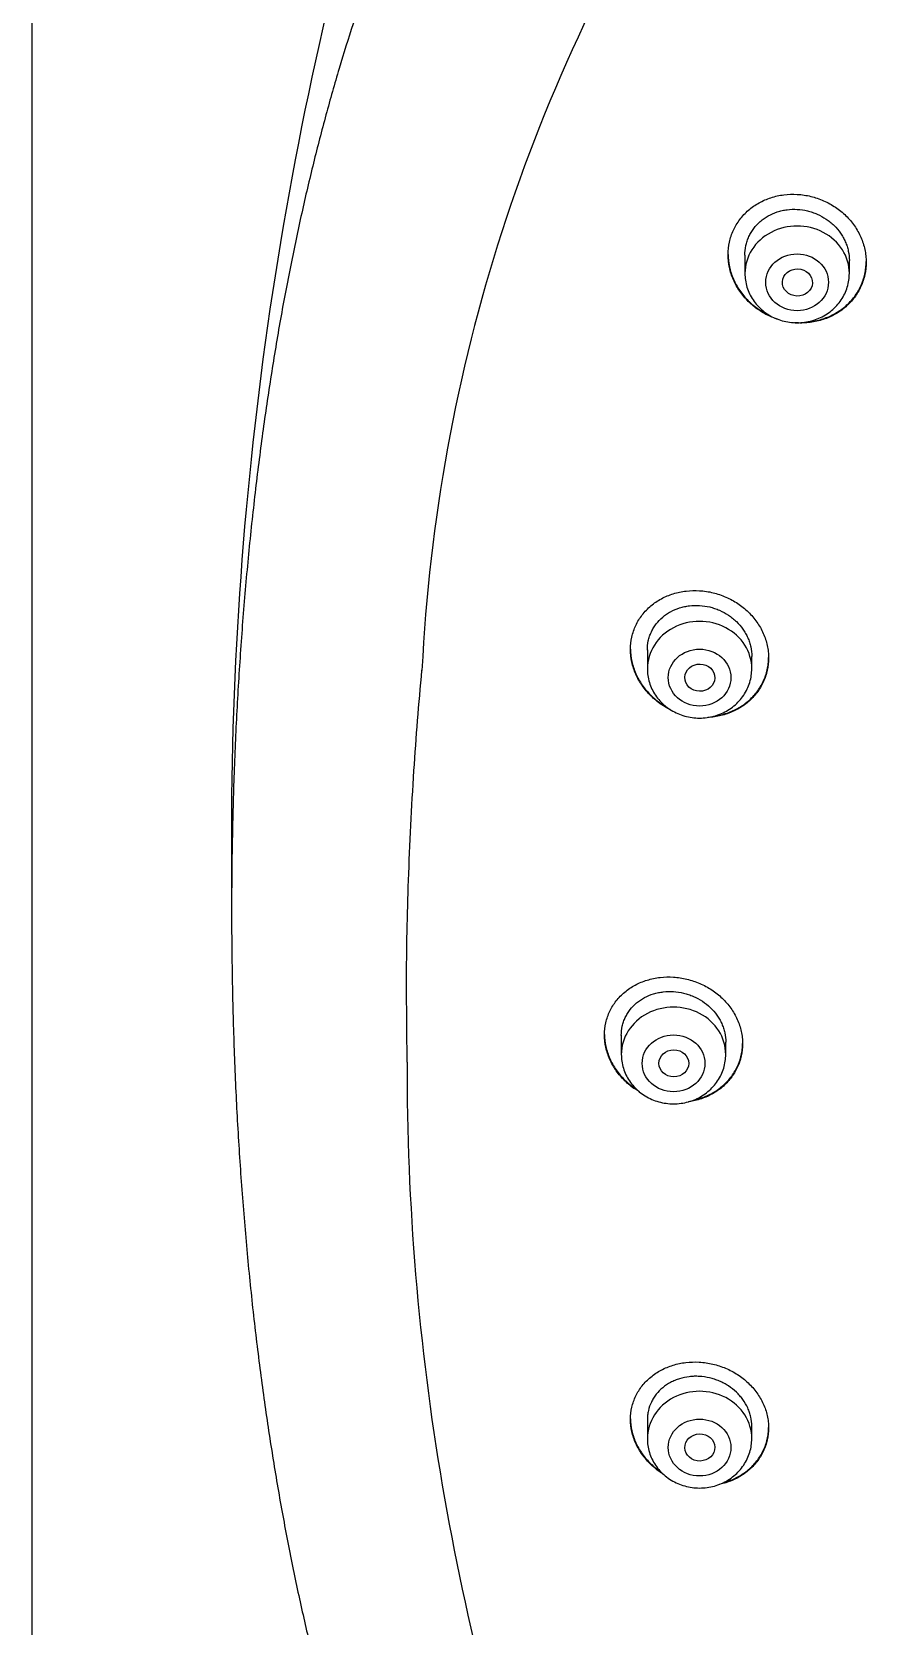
# Model space of a CAD drawing. Header units: millimetres. Extents: x 976 to 9349, y -1578 to 2211.
# Drawn here: x 2582.506 to 2584.742, y 258.926 to 263.195 of the extents above; entities that cross this region are included whole.
import ezdxf

# ---------------------------------------------------------------- set-up
doc = ezdxf.new("R2010")
doc.units = ezdxf.units.MM
doc.layers.add('Wbudowane', color=175, linetype='Continuous')

# ---------------------------------------------------------------- blocks, each defined once
blk = doc.blocks.new('Z$W@#21058')
for p, q in [((13.825, 159.1545), (13.825, 122.1386)), ((13.825, 159.1545), (13.825, 122.2446)), ((15.7363, 139.9984), (15.7363, 139.9491)), ((16.0163, 139.9491), (16.0163, 139.9834)), ((15.4748, 138.9407), (15.4748, 138.8905)), ((15.7548, 138.8905), (15.7548, 138.9235)), ((15.405, 137.9091), (15.405, 137.8574)), ((15.685, 137.8574), (15.685, 137.8906)), ((15.4748, 136.8796), (15.4748, 136.8286)), ((15.7548, 136.8286), (15.7548, 136.8619))]:
    blk.add_line(p, q)
for centre, radius, start, end in [((24.0394, 138.4419), 9.6796, 163.06996, 180.15804), ((19.4148, 138.6645), 4.5495, 147.0501, 177.2106), ((24.6467, 138.3808), 10.2869, 179.80805, 180.64063), ((21.4697, 137.8191), 6.6389, 179.84359, 199.48791)]:
    blk.add_arc(centre, radius, start, end)
for centre in [(15.8763, 139.9491), (15.6148, 138.8905), (15.545, 137.8574), (15.6148, 136.8286)]:
    blk.add_ellipse(centre, major_axis=(0.14, 0), ratio=0.906308, start_param=0, end_param=3.141598)
for centre, major_axis, ratio in [((15.8763, 139.9254), (-0.084, 0), 0.906308), ((15.877, 139.925), (0.0403, -0.0017), 0.901335), ((15.6148, 138.8668), (0.084, 0), 0.906308), ((15.6155, 138.8666), (0.0404, -0.0009), 0.89891), ((15.545, 137.8337), (0.084, 0), 0.906308), ((15.5458, 137.8337), (0.0402, 0), 0.898182), ((15.6148, 136.8049), (0.084, 0), 0.906308), ((15.6155, 136.8051), (0.0404, 0.0009), 0.89891)]:
    blk.add_ellipse(centre, major_axis=major_axis, ratio=ratio)
for points, knots in [([(15.2052, 141.6635), (15.1852, 141.6361), (15.1515, 141.5885), (15.0962, 141.5055), (15.0447, 141.4222), (14.9934, 141.3338), (14.9446, 141.243), (14.8971, 141.1483), (14.8514, 141.0501), (14.8072, 140.9478), (14.7648, 140.8416), (14.724, 140.7311), (14.685, 140.6163), (14.6478, 140.4968), (14.6125, 140.3726), (14.579, 140.2434), (14.5475, 140.1092), (14.518, 139.9698), (14.4907, 139.8252), (14.4656, 139.6754), (14.4429, 139.5204), (14.4227, 139.3605), (14.4051, 139.1959), (14.3902, 139.0269), (14.3782, 138.854), (14.3691, 138.678), (14.3631, 138.4995), (14.3602, 138.3195), (14.3604, 138.1391), (14.3638, 137.9591), (14.3702, 137.7807), (14.3797, 137.6046), (14.3922, 137.4317), (14.4075, 137.2627), (14.4256, 137.098), (14.4463, 136.9381), (14.4695, 136.7831), (14.4951, 136.6333), (14.5229, 136.4887), (14.5529, 136.3494), (14.5849, 136.2152), (14.619, 136.0861), (14.6549, 135.9621), (14.6928, 135.8425), (14.7321, 135.7282), (14.7739, 135.6171), (14.8161, 135.5128), (14.8617, 135.4092), (14.8897, 135.3496), (14.9064, 135.3155)], [0, 0, 0, 0, 0.013707, 0.028239, 0.043047, 0.058182, 0.073661, 0.089521, 0.105819, 0.122574, 0.139831, 0.157629, 0.17598, 0.194931, 0.214557, 0.234815, 0.255804, 0.277485, 0.299914, 0.323078, 0.34698, 0.371602, 0.396913, 0.422855, 0.449374, 0.47635, 0.5037, 0.531273, 0.558922, 0.586484, 0.613836, 0.64083, 0.667343, 0.69331, 0.718619, 0.743266, 0.767165, 0.790356, 0.812776, 0.834488, 0.85546, 0.875736, 0.895362, 0.914311, 0.932681, 0.950459, 0.9677, 0.984447, 1, 1, 1, 1]), ([(15.6913, 139.9994), (15.6913, 140.0109), (15.6925, 140.022), (15.696, 140.0384), (15.6975, 140.0438), (15.7011, 140.0545), (15.7032, 140.0598), (15.7102, 140.0751), (15.7159, 140.0846), (15.7261, 140.0981), (15.7298, 140.1025), (15.7375, 140.1108), (15.7416, 140.1147), (15.7545, 140.1259), (15.7639, 140.1324), (15.7792, 140.141), (15.7844, 140.1435), (15.7951, 140.1482), (15.806, 140.1523), (15.8174, 140.1554), (15.829, 140.158), (15.8349, 140.159), (15.8528, 140.1612), (15.8647, 140.1616), (15.8828, 140.1605), (15.8888, 140.1599), (15.9009, 140.1581), (15.9069, 140.157), (15.9246, 140.1527), (15.9361, 140.1488), (15.9528, 140.1415), (15.9583, 140.1387), (15.969, 140.1329), (15.9741, 140.1297), (15.9891, 140.1197), (15.9984, 140.1121), (16.0157, 140.0952), (16.0233, 140.0862), (16.0334, 140.0717), (16.0365, 140.0668), (16.0422, 140.0565), (16.0448, 140.0512), (16.0518, 140.0353), (16.0553, 140.0244), (16.0589, 140.0077), (16.0598, 140.002), (16.061, 139.9906), (16.0613, 139.985), (16.0613, 139.9681), (16.0601, 139.9569), (16.0565, 139.9404), (16.055, 139.9349), (16.0515, 139.9243), (16.0474, 139.9139), (16.0422, 139.904), (16.0364, 139.8943), (16.0333, 139.8895), (16.023, 139.8759), (16.0153, 139.8676), (16.0024, 139.8563), (15.9979, 139.8527), (15.9884, 139.846), (15.9835, 139.8429), (15.9683, 139.8343), (15.9577, 139.8296), (15.9408, 139.824), (15.935, 139.8224), (15.9234, 139.8198), (15.9117, 139.8177), (15.8997, 139.8167), (15.8877, 139.8163), (15.8817, 139.8163), (15.8733, 139.8168), (15.871, 139.817), (15.8688, 139.8172)], [0, 0, 0, 0, 0.041345, 0.041345, 0.062018, 0.062018, 0.08269, 0.08269, 0.124035, 0.124035, 0.144708, 0.144708, 0.16538, 0.16538, 0.206725, 0.206725, 0.227398, 0.227398, 0.24807, 0.268743, 0.268743, 0.289416, 0.289416, 0.330761, 0.330761, 0.351433, 0.351433, 0.372106, 0.372106, 0.413451, 0.413451, 0.434123, 0.434123, 0.454796, 0.454796, 0.496141, 0.496141, 0.537486, 0.537486, 0.558158, 0.558158, 0.578831, 0.578831, 0.620176, 0.620176, 0.640849, 0.640849, 0.661521, 0.661521, 0.702866, 0.702866, 0.723539, 0.723539, 0.744211, 0.764884, 0.764884, 0.785556, 0.785556, 0.826901, 0.826901, 0.847574, 0.847574, 0.868247, 0.868247, 0.909592, 0.909592, 0.930264, 0.930264, 0.950937, 0.971609, 0.971609, 0.992282, 0.992282, 1, 1, 1, 1]), ([(15.7363, 139.9982), (15.7363, 140.0068), (15.7372, 140.0152), (15.7399, 140.0277), (15.741, 140.0318), (15.7437, 140.0399), (15.7468, 140.0477), (15.7507, 140.0552), (15.755, 140.0625), (15.7574, 140.0661), (15.7652, 140.0764), (15.771, 140.0826), (15.7807, 140.0911), (15.7842, 140.0938), (15.7913, 140.0988), (15.7951, 140.1012), (15.8065, 140.1076), (15.8146, 140.1111), (15.8273, 140.1153), (15.8317, 140.1165), (15.8405, 140.1185), (15.8449, 140.1192), (15.8583, 140.1209), (15.8674, 140.1213), (15.8858, 140.1202), (15.8949, 140.1189), (15.9082, 140.1157), (15.9126, 140.1144), (15.9214, 140.1115), (15.9257, 140.1098), (15.9384, 140.1043), (15.9464, 140.0999), (15.9578, 140.0922), (15.9615, 140.0895), (15.9686, 140.0837), (15.972, 140.0807), (15.9816, 140.0712), (15.9874, 140.0644), (15.9951, 140.0534), (15.9975, 140.0496), (16.0018, 140.0419), (16.0057, 140.034), (16.0088, 140.0259), (16.0115, 140.0176), (16.0126, 140.0134), (16.0154, 140.0006), (16.0163, 139.992), (16.0163, 139.9834)], [0, 0, 0, 0, 0.062341, 0.062341, 0.093597, 0.093597, 0.124852, 0.156107, 0.156107, 0.187362, 0.187362, 0.249873, 0.249873, 0.281128, 0.281128, 0.312384, 0.312384, 0.374894, 0.374894, 0.40615, 0.40615, 0.437405, 0.437405, 0.499915, 0.499915, 0.562426, 0.562426, 0.593681, 0.593681, 0.624937, 0.624937, 0.687447, 0.687447, 0.718702, 0.718702, 0.749958, 0.749958, 0.812468, 0.812468, 0.843724, 0.843724, 0.874979, 0.906234, 0.906234, 0.937489, 0.937489, 1, 1, 1, 1]), ([(15.6913, 140.0001), (15.6913, 139.989), (15.6926, 139.978), (15.696, 139.9616), (15.6975, 139.956), (15.701, 139.945), (15.7031, 139.9395), (15.71, 139.9234), (15.7157, 139.9132), (15.7258, 139.8986), (15.7294, 139.8938), (15.7371, 139.8847), (15.7411, 139.8803), (15.7539, 139.8677), (15.7631, 139.86), (15.7782, 139.8498), (15.7834, 139.8466), (15.7935, 139.841), (15.7984, 139.8386), (15.8033, 139.8363)], [0, 0, 0, 0, 0.16446, 0.16446, 0.248878, 0.248878, 0.333296, 0.333296, 0.502132, 0.502132, 0.586549, 0.586549, 0.670967, 0.670967, 0.839803, 0.839803, 0.924221, 0.924221, 1, 1, 1, 1]), ([(15.8259, 139.8258), (15.8246, 139.8262), (15.8234, 139.8266), (15.8164, 139.829), (15.8106, 139.8312), (15.794, 139.8386), (15.7834, 139.8445), (15.7684, 139.8547), (15.7635, 139.8583), (15.7542, 139.866), (15.7497, 139.8701), (15.737, 139.8827), (15.7293, 139.8918), (15.7192, 139.9064), (15.7161, 139.9115), (15.7104, 139.9218), (15.7052, 139.9322), (15.7011, 139.943), (15.6976, 139.954), (15.6961, 139.9596), (15.6925, 139.9766), (15.6913, 139.988), (15.6913, 139.9994)], [0, 0, 0, 0, 0.0160432, 0.0160432, 0.0917322, 0.0917322, 0.2431101, 0.2431101, 0.3187991, 0.3187991, 0.3944881, 0.3944881, 0.5458661, 0.5458661, 0.6215551, 0.6215551, 0.6972441, 0.772933, 0.772933, 0.848622, 0.848622, 1, 1, 1, 1]), ([(15.8982, 139.8186), (15.9027, 139.8189), (15.9071, 139.8193), (15.9234, 139.8214), (15.9349, 139.824), (15.9518, 139.8296), (15.9573, 139.8317), (15.9681, 139.8365), (15.9733, 139.8391), (15.9884, 139.8476), (15.9978, 139.8543), (16.0109, 139.8656), (16.015, 139.8696), (16.0227, 139.878), (16.03, 139.8866), (16.0363, 139.896), (16.042, 139.9057), (16.0447, 139.9107), (16.0517, 139.9261), (16.0553, 139.9367), (16.0589, 139.9531), (16.0598, 139.9586), (16.061, 139.9697), (16.0613, 139.9752), (16.0613, 139.9807)], [0, 0, 0, 0, 0.0502816, 0.0502816, 0.1862602, 0.1862602, 0.2542495, 0.2542495, 0.3222388, 0.3222388, 0.4582173, 0.4582173, 0.5262066, 0.5262066, 0.5941959, 0.6621852, 0.6621852, 0.7301745, 0.7301745, 0.8661531, 0.8661531, 0.9341424, 0.9341424, 1, 1, 1, 1]), ([(15.7363, 139.9491), (15.7363, 139.9424), (15.7372, 139.931), (15.7413, 139.9121), (15.7482, 139.8947), (15.7577, 139.8779), (15.7697, 139.8627), (15.7838, 139.8492), (15.7999, 139.8378), (15.8176, 139.8286), (15.8364, 139.822), (15.8561, 139.8179), (15.8763, 139.8165), (15.8964, 139.8179), (15.9161, 139.822), (15.935, 139.8286), (15.9527, 139.8378), (15.9688, 139.8493), (15.983, 139.8628), (15.9949, 139.878), (16.0044, 139.8948), (16.0113, 139.9123), (16.0154, 139.9312), (16.0163, 139.9425), (16.0163, 139.9491)], [0, 0, 0, 0, 0.043416, 0.088242, 0.133206, 0.178365, 0.223751, 0.269371, 0.315209, 0.361231, 0.407394, 0.453652, 0.499964, 0.546286, 0.592577, 0.638793, 0.684885, 0.730809, 0.776522, 0.822, 0.867242, 0.912272, 0.95714, 1, 1, 1, 1]), ([(15.4298, 138.9423), (15.4298, 138.9536), (15.431, 138.9646), (15.4345, 138.9807), (15.436, 138.986), (15.4396, 138.9965), (15.4417, 139.0016), (15.4487, 139.0166), (15.4544, 139.026), (15.4646, 139.0391), (15.4683, 139.0434), (15.476, 139.0514), (15.4801, 139.0553), (15.493, 139.0661), (15.5023, 139.0724), (15.5175, 139.0807), (15.5227, 139.0832), (15.5334, 139.0876), (15.5443, 139.0916), (15.5556, 139.0945), (15.5672, 139.097), (15.5731, 139.0979), (15.5909, 139.1), (15.6028, 139.1003), (15.6209, 139.0992), (15.6269, 139.0985), (15.639, 139.0967), (15.645, 139.0955), (15.6626, 139.0912), (15.6741, 139.0874), (15.6909, 139.0801), (15.6964, 139.0774), (15.7071, 139.0715), (15.7123, 139.0684), (15.7273, 139.0584), (15.7366, 139.0509), (15.7539, 139.0341), (15.7616, 139.0251), (15.7717, 139.0108), (15.7748, 139.0059), (15.7806, 138.9957), (15.7832, 138.9905), (15.7902, 138.9747), (15.7938, 138.9639), (15.7973, 138.9473), (15.7982, 138.9417), (15.7995, 138.9305), (15.7998, 138.9249), (15.7998, 138.9082), (15.7986, 138.8972), (15.795, 138.8809), (15.7935, 138.8755), (15.7899, 138.865), (15.7858, 138.8547), (15.7806, 138.845), (15.7749, 138.8355), (15.7717, 138.8308), (15.7615, 138.8174), (15.7537, 138.8093), (15.7409, 138.7983), (15.7364, 138.7948), (15.7269, 138.7882), (15.722, 138.7852), (15.7068, 138.7768), (15.6962, 138.7723), (15.6794, 138.7669), (15.6736, 138.7654), (15.662, 138.7628), (15.6561, 138.7619), (15.6459, 138.7606), (15.6415, 138.7602), (15.6371, 138.76)], [0, 0, 0, 0, 0.042794, 0.042794, 0.064192, 0.064192, 0.085589, 0.085589, 0.128383, 0.128383, 0.14978, 0.14978, 0.171178, 0.171178, 0.213972, 0.213972, 0.235369, 0.235369, 0.256767, 0.278164, 0.278164, 0.299561, 0.299561, 0.342355, 0.342355, 0.363753, 0.363753, 0.38515, 0.38515, 0.427944, 0.427944, 0.449341, 0.449341, 0.470739, 0.470739, 0.513533, 0.513533, 0.556328, 0.556328, 0.577725, 0.577725, 0.599122, 0.599122, 0.641916, 0.641916, 0.663314, 0.663314, 0.684711, 0.684711, 0.727505, 0.727505, 0.748902, 0.748902, 0.7703, 0.791697, 0.791697, 0.813094, 0.813094, 0.855889, 0.855889, 0.877286, 0.877286, 0.898683, 0.898683, 0.941477, 0.941477, 0.962875, 0.962875, 0.984272, 0.984272, 1, 1, 1, 1]), ([(15.4748, 138.9404), (15.4748, 138.9488), (15.4756, 138.9571), (15.4783, 138.9693), (15.4795, 138.9734), (15.4822, 138.9813), (15.4853, 138.989), (15.4892, 138.9964), (15.4935, 139.0035), (15.4959, 139.007), (15.5037, 139.0171), (15.5095, 139.0232), (15.5192, 139.0314), (15.5226, 139.034), (15.5298, 139.0389), (15.5335, 139.0412), (15.5449, 139.0474), (15.5529, 139.0508), (15.5656, 139.0548), (15.57, 139.056), (15.5787, 139.0578), (15.5832, 139.0586), (15.5965, 139.0602), (15.6056, 139.0605), (15.624, 139.0593), (15.633, 139.058), (15.6464, 139.0548), (15.6508, 139.0535), (15.6596, 139.0506), (15.6639, 139.0489), (15.6766, 139.0434), (15.6846, 139.039), (15.696, 139.0314), (15.6997, 139.0287), (15.7069, 139.0229), (15.7103, 139.0199), (15.72, 139.0105), (15.7258, 139.0038), (15.7335, 138.9928), (15.7359, 138.9891), (15.7402, 138.9814), (15.7442, 138.9736), (15.7473, 138.9655), (15.75, 138.9573), (15.7511, 138.9532), (15.7538, 138.9405), (15.7548, 138.932), (15.7548, 138.9235)], [0, 0, 0, 0, 0.062338, 0.062338, 0.093593, 0.093593, 0.124849, 0.156104, 0.156104, 0.187359, 0.187359, 0.24987, 0.24987, 0.281126, 0.281126, 0.312381, 0.312381, 0.374892, 0.374892, 0.406147, 0.406147, 0.437403, 0.437403, 0.499914, 0.499914, 0.562424, 0.562424, 0.59368, 0.59368, 0.624935, 0.624935, 0.687446, 0.687446, 0.718701, 0.718701, 0.749957, 0.749957, 0.812468, 0.812468, 0.843723, 0.843723, 0.874978, 0.906234, 0.906234, 0.937489, 0.937489, 1, 1, 1, 1]), ([(15.4298, 138.9429), (15.4298, 138.9319), (15.431, 138.9209), (15.4345, 138.9045), (15.436, 138.899), (15.4395, 138.8881), (15.4416, 138.8826), (15.4486, 138.8667), (15.4543, 138.8566), (15.4644, 138.842), (15.468, 138.8373), (15.4758, 138.8282), (15.4798, 138.8238), (15.4926, 138.8112), (15.5019, 138.8036), (15.5167, 138.7936), (15.5217, 138.7905), (15.5267, 138.7877)], [0, 0, 0, 0, 0.179876, 0.179876, 0.271543, 0.271543, 0.36321, 0.36321, 0.546544, 0.546544, 0.638211, 0.638211, 0.729878, 0.729878, 0.913211, 0.913211, 1, 1, 1, 1]), ([(15.5358, 138.7813), (15.5276, 138.7854), (15.5197, 138.79), (15.5072, 138.7985), (15.5023, 138.8022), (15.4929, 138.8099), (15.4884, 138.8139), (15.4756, 138.8265), (15.468, 138.8355), (15.4578, 138.8501), (15.4547, 138.8551), (15.4489, 138.8654), (15.4437, 138.8758), (15.4396, 138.8865), (15.4361, 138.8974), (15.4346, 138.9029), (15.431, 138.9198), (15.4298, 138.931), (15.4298, 138.9423)], [0, 0, 0, 0, 0.131279, 0.131279, 0.218151, 0.218151, 0.305023, 0.305023, 0.478767, 0.478767, 0.56564, 0.56564, 0.652512, 0.739384, 0.739384, 0.826256, 0.826256, 1, 1, 1, 1]), ([(14.8292, 138.048), (14.8296, 138.14), (14.8334, 138.3299), (14.8473, 138.6095), (14.8621, 138.7969), (14.8707, 138.8863)], [0, 0, 0, 0, 0.328962, 0.679129, 1, 1, 1, 1]), ([(15.4748, 138.8905), (15.4748, 138.8838), (15.4757, 138.8724), (15.4798, 138.8535), (15.4867, 138.836), (15.4962, 138.8192), (15.5082, 138.8041), (15.5223, 138.7906), (15.5384, 138.7792), (15.556, 138.77), (15.5749, 138.7633), (15.5946, 138.7592), (15.6147, 138.7579), (15.6349, 138.7592), (15.6546, 138.7633), (15.6735, 138.77), (15.6912, 138.7792), (15.7073, 138.7906), (15.7214, 138.8042), (15.7334, 138.8193), (15.7429, 138.8362), (15.7498, 138.8537), (15.7539, 138.8725), (15.7547, 138.8838), (15.7548, 138.8905)], [0, 0, 0, 0, 0.043416, 0.088242, 0.133206, 0.178365, 0.223751, 0.269371, 0.315209, 0.361231, 0.407394, 0.453652, 0.499964, 0.546286, 0.592577, 0.638793, 0.684885, 0.730809, 0.776522, 0.822, 0.867242, 0.912272, 0.95714, 1, 1, 1, 1]), ([(15.6525, 138.7632), (15.6635, 138.7647), (15.6743, 138.7671), (15.6903, 138.7722), (15.6959, 138.7743), (15.7066, 138.7789), (15.7118, 138.7814), (15.7269, 138.7897), (15.7363, 138.7962), (15.7493, 138.8073), (15.7535, 138.8113), (15.7612, 138.8194), (15.7684, 138.8279), (15.7747, 138.8371), (15.7805, 138.8466), (15.7831, 138.8516), (15.7902, 138.8667), (15.7937, 138.8771), (15.7973, 138.8933), (15.7982, 138.8988), (15.7994, 138.9097), (15.7997, 138.9151), (15.7998, 138.9205)], [0, 0, 0, 0, 0.135216, 0.135216, 0.207483, 0.207483, 0.27975, 0.27975, 0.424283, 0.424283, 0.49655, 0.49655, 0.568817, 0.641084, 0.641084, 0.713351, 0.713351, 0.857885, 0.857885, 0.930152, 0.930152, 1, 1, 1, 1]), ([(15.36, 137.91), (15.36, 137.9212), (15.3612, 137.932), (15.3648, 137.9479), (15.3663, 137.9531), (15.3698, 137.9634), (15.3719, 137.9685), (15.3789, 137.9832), (15.3846, 137.9924), (15.3948, 138.0053), (15.3984, 138.0095), (15.4062, 138.0174), (15.4102, 138.0212), (15.4231, 138.0318), (15.4324, 138.038), (15.4475, 138.0461), (15.4527, 138.0486), (15.4634, 138.053), (15.4742, 138.0568), (15.4855, 138.0597), (15.4971, 138.0621), (15.503, 138.0631), (15.5207, 138.0651), (15.5327, 138.0654), (15.5507, 138.0643), (15.5567, 138.0637), (15.5688, 138.0618), (15.5748, 138.0607), (15.5925, 138.0564), (15.604, 138.0526), (15.6208, 138.0454), (15.6263, 138.0427), (15.637, 138.0369), (15.6422, 138.0338), (15.6573, 138.0239), (15.6666, 138.0164), (15.6797, 138.004), (15.6838, 137.9997), (15.6915, 137.9908), (15.6987, 137.9816), (15.705, 137.9718), (15.7108, 137.9618), (15.7134, 137.9566), (15.7204, 137.9409), (15.724, 137.9302), (15.7276, 137.9138), (15.7285, 137.9083), (15.7297, 137.8972), (15.73, 137.8916), (15.73, 137.8751), (15.7288, 137.8642), (15.7252, 137.8481), (15.7237, 137.8428), (15.7202, 137.8324), (15.7161, 137.8223), (15.7109, 137.8127), (15.7051, 137.8033), (15.702, 137.7987), (15.6918, 137.7855), (15.6841, 137.7775), (15.6712, 137.7667), (15.6667, 137.7632), (15.6573, 137.7568), (15.6524, 137.7538), (15.6373, 137.7456), (15.6266, 137.7411), (15.6098, 137.7358), (15.6041, 137.7343), (15.5939, 137.7322), (15.5895, 137.7314), (15.585, 137.7308)], [0, 0, 0, 0, 0.043708, 0.043708, 0.065563, 0.065563, 0.087417, 0.087417, 0.131125, 0.131125, 0.152979, 0.152979, 0.174833, 0.174833, 0.218542, 0.218542, 0.240396, 0.240396, 0.26225, 0.284104, 0.284104, 0.305959, 0.305959, 0.349667, 0.349667, 0.371521, 0.371521, 0.393375, 0.393375, 0.437084, 0.437084, 0.458938, 0.458938, 0.480792, 0.480792, 0.5245, 0.5245, 0.546355, 0.546355, 0.568209, 0.590063, 0.590063, 0.611917, 0.611917, 0.655626, 0.655626, 0.67748, 0.67748, 0.699334, 0.699334, 0.743042, 0.743042, 0.764897, 0.764897, 0.786751, 0.808605, 0.808605, 0.830459, 0.830459, 0.874167, 0.874167, 0.896022, 0.896022, 0.917876, 0.917876, 0.961584, 0.961584, 0.983438, 0.983438, 1, 1, 1, 1]), ([(15.405, 137.9087), (15.405, 137.917), (15.4059, 137.9252), (15.4086, 137.9373), (15.4097, 137.9413), (15.4124, 137.9491), (15.4155, 137.9567), (15.4194, 137.9639), (15.4238, 137.9709), (15.4262, 137.9743), (15.4339, 137.9842), (15.4397, 137.9902), (15.4494, 137.9982), (15.4528, 138.0008), (15.4599, 138.0056), (15.4636, 138.0078), (15.475, 138.0139), (15.483, 138.0172), (15.4957, 138.0211), (15.5, 138.0222), (15.5088, 138.024), (15.5132, 138.0247), (15.5265, 138.0263), (15.5356, 138.0265), (15.5539, 138.0254), (15.563, 138.024), (15.5764, 138.0208), (15.5808, 138.0195), (15.5895, 138.0166), (15.5939, 138.015), (15.6066, 138.0095), (15.6147, 138.0051), (15.6299, 137.9951), (15.6371, 137.9893), (15.6501, 137.9769), (15.6559, 137.9702), (15.6637, 137.9593), (15.6661, 137.9556), (15.6704, 137.948), (15.6744, 137.9403), (15.6775, 137.9323), (15.6802, 137.9241), (15.6813, 137.92), (15.6841, 137.9075), (15.685, 137.8991), (15.685, 137.8906)], [0, 0, 0, 0, 0.0623794, 0.0623794, 0.0936334, 0.0936334, 0.1248874, 0.1561415, 0.1561415, 0.1873955, 0.1873955, 0.2499035, 0.2499035, 0.2811575, 0.2811575, 0.3124116, 0.3124116, 0.3749196, 0.3749196, 0.4061736, 0.4061736, 0.4374276, 0.4374276, 0.4999357, 0.4999357, 0.5624437, 0.5624437, 0.5936977, 0.5936977, 0.6249518, 0.6249518, 0.6874598, 0.6874598, 0.7499678, 0.7499678, 0.8124759, 0.8124759, 0.8437299, 0.8437299, 0.8749839, 0.9062379, 0.9062379, 0.937492, 0.937492, 1, 1, 1, 1]), ([(15.36, 137.9111), (15.3601, 137.9003), (15.3613, 137.8896), (15.3648, 137.8735), (15.3663, 137.8681), (15.3698, 137.8572), (15.3719, 137.8518), (15.3789, 137.836), (15.3846, 137.8259), (15.3948, 137.8115), (15.3984, 137.8068), (15.4062, 137.7977), (15.4102, 137.7933), (15.4231, 137.7808), (15.4324, 137.7733), (15.4434, 137.7658), (15.4444, 137.7651), (15.4454, 137.7645)], [0, 0, 0, 0, 0.191135, 0.191135, 0.289881, 0.289881, 0.388626, 0.388626, 0.586118, 0.586118, 0.684864, 0.684864, 0.78361, 0.78361, 0.981101, 0.981101, 1, 1, 1, 1]), ([(15.4534, 137.7574), (15.4498, 137.7595), (15.4462, 137.7618), (15.4377, 137.7675), (15.4328, 137.7711), (15.4233, 137.7788), (15.4189, 137.7828), (15.406, 137.7953), (15.3984, 137.8043), (15.3882, 137.8187), (15.385, 137.8238), (15.3792, 137.8339), (15.374, 137.8442), (15.3699, 137.8548), (15.3664, 137.8656), (15.3648, 137.8711), (15.3612, 137.8877), (15.36, 137.8989), (15.36, 137.91)], [0, 0, 0, 0, 0.065621, 0.065621, 0.159059, 0.159059, 0.252497, 0.252497, 0.439373, 0.439373, 0.532811, 0.532811, 0.626248, 0.719686, 0.719686, 0.813124, 0.813124, 1, 1, 1, 1]), ([(15.5985, 137.7353), (15.6041, 137.7365), (15.6097, 137.7379), (15.6208, 137.7414), (15.6263, 137.7434), (15.637, 137.7479), (15.6422, 137.7504), (15.6573, 137.7586), (15.6666, 137.765), (15.6797, 137.7759), (15.6838, 137.7798), (15.6915, 137.7878), (15.6987, 137.7961), (15.705, 137.8052), (15.7108, 137.8146), (15.7134, 137.8195), (15.7204, 137.8344), (15.724, 137.8447), (15.7276, 137.8607), (15.7285, 137.8661), (15.7297, 137.8768), (15.73, 137.882), (15.73, 137.8871)], [0, 0, 0, 0, 0.076015, 0.076015, 0.153407, 0.153407, 0.230799, 0.230799, 0.385584, 0.385584, 0.462976, 0.462976, 0.540369, 0.617761, 0.617761, 0.695153, 0.695153, 0.849938, 0.849938, 0.92733, 0.92733, 1, 1, 1, 1]), ([(15.405, 137.8574), (15.405, 137.8507), (15.4059, 137.8394), (15.41, 137.8204), (15.4169, 137.803), (15.4265, 137.7862), (15.4384, 137.771), (15.4526, 137.7575), (15.4686, 137.7461), (15.4863, 137.7369), (15.5052, 137.7303), (15.5249, 137.7262), (15.545, 137.7248), (15.5651, 137.7262), (15.5848, 137.7303), (15.6037, 137.7369), (15.6214, 137.7461), (15.6375, 137.7576), (15.6517, 137.7711), (15.6636, 137.7863), (15.6731, 137.8031), (15.68, 137.8206), (15.6841, 137.8395), (15.685, 137.8508), (15.685, 137.8574)], [0, 0, 0, 0, 0.043416, 0.088242, 0.133206, 0.178365, 0.223751, 0.269371, 0.315209, 0.361231, 0.407394, 0.453652, 0.499964, 0.546286, 0.592577, 0.638793, 0.684885, 0.730809, 0.776522, 0.822, 0.867242, 0.912272, 0.95714, 1, 1, 1, 1]), ([(15.4298, 136.8805), (15.4298, 136.8915), (15.431, 136.9022), (15.4345, 136.9179), (15.436, 136.923), (15.4395, 136.9332), (15.4416, 136.9382), (15.4486, 136.9527), (15.4543, 136.9618), (15.4644, 136.9745), (15.468, 136.9787), (15.4758, 136.9865), (15.4798, 136.9902), (15.4926, 137.0007), (15.5019, 137.0069), (15.517, 137.0149), (15.5222, 137.0174), (15.5328, 137.0217), (15.5436, 137.0256), (15.5549, 137.0285), (15.5664, 137.0309), (15.5723, 137.0319), (15.5901, 137.034), (15.6021, 137.0343), (15.6201, 137.0333), (15.6261, 137.0327), (15.6382, 137.031), (15.6442, 137.0298), (15.662, 137.0257), (15.6735, 137.0219), (15.6903, 137.0148), (15.6958, 137.0122), (15.7066, 137.0065), (15.7118, 137.0034), (15.7269, 136.9936), (15.7363, 136.9863), (15.7493, 136.974), (15.7534, 136.9697), (15.7612, 136.9609), (15.7684, 136.9519), (15.7747, 136.9422), (15.7805, 136.9323), (15.7831, 136.9272), (15.7902, 136.9117), (15.7937, 136.9011), (15.7973, 136.8849), (15.7982, 136.8794), (15.7995, 136.8684), (15.7998, 136.8629), (15.7998, 136.8466), (15.7986, 136.8359), (15.795, 136.82), (15.7935, 136.8147), (15.79, 136.8045), (15.7859, 136.7945), (15.7807, 136.785), (15.775, 136.7758), (15.7718, 136.7712), (15.7616, 136.7582), (15.754, 136.7503), (15.7412, 136.7395), (15.7367, 136.7361), (15.7273, 136.7298), (15.7224, 136.7268), (15.7073, 136.7187), (15.6967, 136.7142), (15.68, 136.709), (15.6742, 136.7075), (15.6679, 136.7062), (15.6675, 136.7061), (15.667, 136.706)], [0, 0, 0, 0, 0.044362, 0.044362, 0.066542, 0.066542, 0.088723, 0.088723, 0.133085, 0.133085, 0.155266, 0.155266, 0.177446, 0.177446, 0.221808, 0.221808, 0.243989, 0.243989, 0.26617, 0.28835, 0.28835, 0.310531, 0.310531, 0.354893, 0.354893, 0.377074, 0.377074, 0.399254, 0.399254, 0.443616, 0.443616, 0.465797, 0.465797, 0.487977, 0.487977, 0.532339, 0.532339, 0.55452, 0.55452, 0.576701, 0.598881, 0.598881, 0.621062, 0.621062, 0.665424, 0.665424, 0.687605, 0.687605, 0.709785, 0.709785, 0.754147, 0.754147, 0.776328, 0.776328, 0.798509, 0.820689, 0.820689, 0.84287, 0.84287, 0.887232, 0.887232, 0.909413, 0.909413, 0.931593, 0.931593, 0.975955, 0.975955, 0.998136, 0.998136, 1, 1, 1, 1]), ([(15.7548, 136.8619), (15.7548, 136.8702), (15.7538, 136.8785), (15.7511, 136.8907), (15.75, 136.8948), (15.7473, 136.9028), (15.7457, 136.9069), (15.7404, 136.9186), (15.7361, 136.9261), (15.7284, 136.9367), (15.7256, 136.9402), (15.7197, 136.9469), (15.7166, 136.9502), (15.7069, 136.9594), (15.6998, 136.9649), (15.6882, 136.9724), (15.6843, 136.9748), (15.6762, 136.9791), (15.6679, 136.983), (15.6593, 136.9862), (15.6506, 136.9891), (15.6461, 136.9904), (15.6326, 136.9935), (15.6235, 136.9948), (15.6099, 136.9956), (15.6053, 136.9957), (15.5962, 136.9954), (15.5917, 136.9951), (15.5783, 136.9935), (15.5696, 136.9917), (15.557, 136.9878), (15.5528, 136.9864), (15.5447, 136.983), (15.5408, 136.9812), (15.5295, 136.9752), (15.5225, 136.9705), (15.5094, 136.9597), (15.5036, 136.9538), (15.496, 136.9442), (15.4936, 136.9408), (15.4893, 136.9339), (15.4873, 136.9303), (15.482, 136.9193), (15.4793, 136.9116), (15.4766, 136.8997), (15.4759, 136.8957), (15.475, 136.8875), (15.4748, 136.8834), (15.4748, 136.8793), (15.4748, 136.8792), (15.4748, 136.8792)], [0, 0, 0, 0, 0.062489, 0.062489, 0.093733, 0.093733, 0.124977, 0.124977, 0.187466, 0.187466, 0.21871, 0.21871, 0.249954, 0.249954, 0.312443, 0.312443, 0.343687, 0.343687, 0.374931, 0.406176, 0.406176, 0.43742, 0.43742, 0.499909, 0.499909, 0.531153, 0.531153, 0.562397, 0.562397, 0.624886, 0.624886, 0.65613, 0.65613, 0.687374, 0.687374, 0.749863, 0.749863, 0.812352, 0.812352, 0.843596, 0.843596, 0.87484, 0.87484, 0.937329, 0.937329, 0.968573, 0.968573, 0.999817, 0.999817, 1, 1, 1, 1]), ([(15.4298, 136.8816), (15.4298, 136.8709), (15.431, 136.8604), (15.4345, 136.8445), (15.436, 136.8391), (15.4396, 136.8284), (15.4417, 136.823), (15.4487, 136.8074), (15.4544, 136.7975), (15.4646, 136.7832), (15.4683, 136.7786), (15.476, 136.7696), (15.4801, 136.7653), (15.4926, 136.7533), (15.5015, 136.7462), (15.5112, 136.7397)], [0, 0, 0, 0, 0.196717, 0.196717, 0.298201, 0.298201, 0.399686, 0.399686, 0.602654, 0.602654, 0.704139, 0.704139, 0.805623, 0.805623, 1, 1, 1, 1]), ([(15.5174, 136.7336), (15.5158, 136.7346), (15.5142, 136.7356), (15.5076, 136.7399), (15.5027, 136.7435), (15.4933, 136.751), (15.4888, 136.755), (15.4759, 136.7673), (15.4682, 136.7762), (15.458, 136.7905), (15.4548, 136.7954), (15.449, 136.8054), (15.4464, 136.8105), (15.4394, 136.826), (15.4358, 136.8367), (15.431, 136.8586), (15.4298, 136.8696), (15.4298, 136.8805)], [0, 0, 0, 0, 0.030402, 0.030402, 0.127362, 0.127362, 0.224321, 0.224321, 0.418241, 0.418241, 0.515201, 0.515201, 0.612161, 0.612161, 0.80608, 0.80608, 1, 1, 1, 1]), ([(15.6779, 136.7107), (15.6804, 136.7113), (15.6829, 136.712), (15.6909, 136.7145), (15.6964, 136.7165), (15.7071, 136.721), (15.7123, 136.7235), (15.7273, 136.7316), (15.7366, 136.7379), (15.7539, 136.7523), (15.7616, 136.7603), (15.7717, 136.7732), (15.7748, 136.7776), (15.7806, 136.7869), (15.7832, 136.7917), (15.7902, 136.8065), (15.7938, 136.8166), (15.7973, 136.8324), (15.7982, 136.8378), (15.7994, 136.8482), (15.7997, 136.8532), (15.7998, 136.8582)], [0, 0, 0, 0, 0.035343, 0.035343, 0.116262, 0.116262, 0.197181, 0.197181, 0.359019, 0.359019, 0.520857, 0.520857, 0.601777, 0.601777, 0.682696, 0.682696, 0.844534, 0.844534, 0.925453, 0.925453, 1, 1, 1, 1]), ([(15.4748, 136.8286), (15.4748, 136.8219), (15.4757, 136.8105), (15.4798, 136.7916), (15.4867, 136.7742), (15.4962, 136.7573), (15.5082, 136.7422), (15.5223, 136.7287), (15.5384, 136.7173), (15.556, 136.7081), (15.5749, 136.7014), (15.5946, 136.6974), (15.6147, 136.696), (15.6349, 136.6974), (15.6546, 136.7014), (15.6735, 136.7081), (15.6912, 136.7173), (15.7073, 136.7287), (15.7214, 136.7423), (15.7334, 136.7575), (15.7429, 136.7743), (15.7498, 136.7918), (15.7539, 136.8107), (15.7547, 136.822), (15.7548, 136.8286)], [0, 0, 0, 0, 0.043416, 0.088242, 0.133206, 0.178365, 0.223751, 0.269371, 0.315209, 0.361231, 0.407394, 0.453652, 0.499964, 0.546286, 0.592577, 0.638793, 0.684885, 0.730809, 0.776522, 0.822, 0.867242, 0.912272, 0.95714, 1, 1, 1, 1])]:
    blk.add_open_spline(points, degree=3, knots=knots)
blk.add_open_spline([(14.8309, 137.8373), (14.8303, 137.9075), (14.8297, 137.9777), (14.8292, 138.048)], degree=3)

msp = doc.modelspace()

# ---------------------------------------------------------------- block references
at = {"layer": 'Wbudowane'}
msp.add_blockref('Z$W@#21058', (2568.6809, 122.599), dxfattribs=at)

doc.saveas('drawing.dxf')
